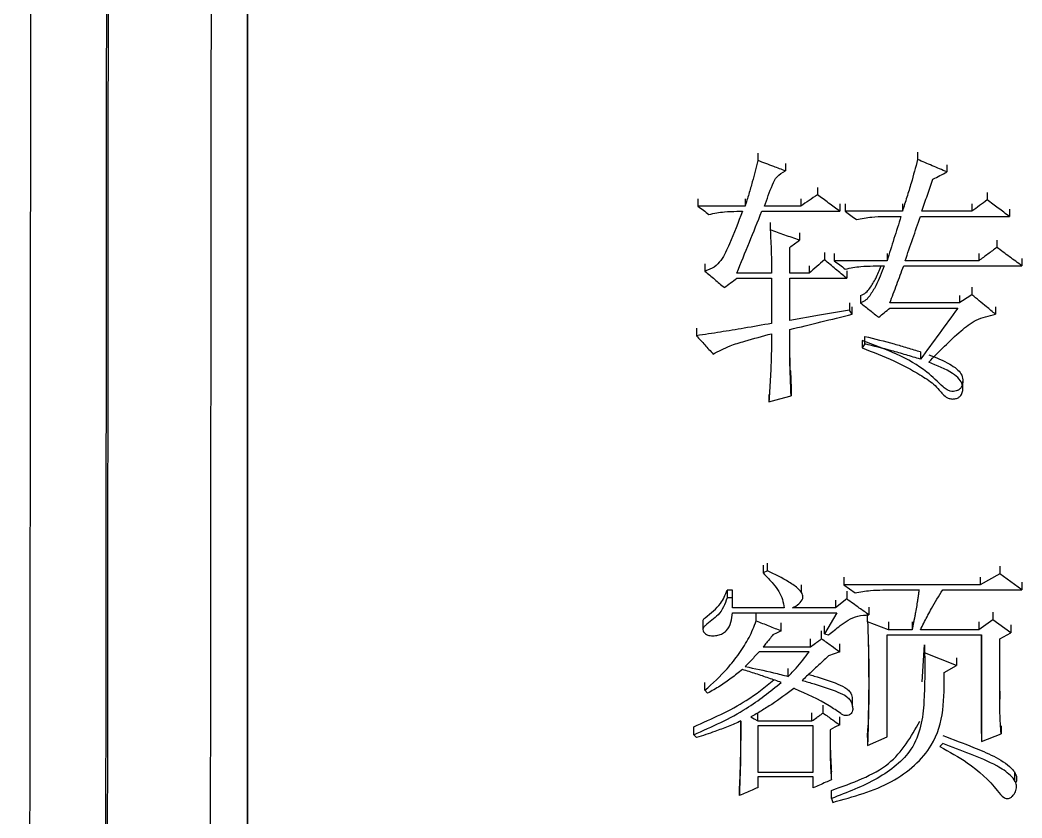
# Model space of a CAD drawing. Header units: millimetres. Extents: x 2126 to 3741, y 477 to 1658.
# Drawn here: x 2347.47 to 2355.26, y 840.93 to 847.13 of the extents above; entities that cross this region are included whole.
import ezdxf

# ---------------------------------------------------------------- set-up
doc = ezdxf.new("R2010")
doc.units = ezdxf.units.MM

msp = doc.modelspace()

# ---------------------------------------------------------------- linework, layer by layer
at = {"color": 7, "linetype": 'Continuous', "lineweight": 25}
for p, q in [((2353.2054, 846.0972), (2353.2054, 846.0407)), ((2354.4494, 846.1053), (2354.4494, 846.0488)), ((2353.4219, 846.0166), (2353.4219, 845.96)), ((2354.6766, 846.0086), (2354.6766, 845.952)), ((2353.6706, 845.8316), (2353.6706, 845.7749)), ((2354.9903, 845.7915), (2354.9903, 845.7346)), ((2353.1081, 845.6864), (2352.7403, 845.6864)), ((2353.5408, 845.6864), (2353.2595, 845.6864)), ((2353.5408, 845.7433), (2353.5408, 845.6864)), ((2353.8436, 845.7031), (2353.8436, 845.6462)), ((2354.8713, 845.7031), (2354.8713, 845.6462)), ((2353.0432, 845.6462), (2353.0864, 845.6462)), ((2353.2379, 845.6462), (2353.8436, 845.6462)), ((2354.3304, 845.6462), (2353.8869, 845.6462)), ((2354.1898, 845.6061), (2354.3196, 845.6061)), ((2354.471, 845.6061), (2355.1634, 845.6061)), ((2354.8713, 845.6462), (2354.4819, 845.6462)), ((2355.1634, 845.663), (2355.1634, 845.6061)), ((2353.3028, 845.5588), (2353.3028, 845.5017)), ((2353.5299, 845.4787), (2353.5299, 845.4215)), ((2353.4542, 845.1655), (2353.4542, 845.3655)), ((2355.066, 845.4227), (2355.066, 845.3655)), ((2353.7247, 845.3268), (2353.7247, 845.2694)), ((2354.2114, 845.3188), (2354.2114, 845.2614)), ((2352.7943, 845.239), (2352.7943, 845.1815)), ((2353.6057, 845.223), (2353.6057, 845.1655)), ((2354.2114, 845.2614), (2353.8004, 845.2614)), ((2354.1033, 845.2214), (2354.1898, 845.2214)), ((2354.3412, 845.2214), (2355.2607, 845.2214)), ((2354.9254, 845.2614), (2354.3521, 845.2614)), ((2355.2607, 845.2789), (2355.2607, 845.2214)), ((2353.3136, 845.1655), (2353.0432, 845.1655)), ((2353.0432, 845.1255), (2353.3136, 845.1255)), ((2353.3136, 845.1255), (2353.3136, 844.7748)), ((2353.6057, 845.1655), (2353.4542, 845.1655)), ((2353.4542, 845.1255), (2353.8977, 845.1255)), ((2353.4542, 844.7986), (2353.4542, 845.1255)), ((2353.8977, 845.1831), (2353.8977, 845.1255)), ((2354.8713, 845.0555), (2354.8713, 844.9978)), ((2354.0058, 844.9922), (2354.0059, 844.9341)), ((2354.7739, 844.9918), (2354.7739, 844.934)), ((2353.9194, 844.9361), (2353.9194, 844.8783)), ((2353.941, 844.8464), (2353.941, 844.9043)), ((2354.7739, 844.934), (2354.2331, 844.934)), ((2354.2331, 844.8942), (2354.7631, 844.8942)), ((2355.0552, 844.9042), (2355.0553, 844.8464)), ((2353.3136, 844.8327), (2353.3136, 844.7748)), ((2353.941, 844.8464), (2353.9194, 844.8783)), ((2352.7295, 844.7374), (2352.7295, 844.6793)), ((2354.0384, 844.6158), (2354.0384, 844.674)), ((2354.0384, 844.6158), (2354.0167, 844.584)), ((2354.4711, 844.5551), (2354.4711, 844.4968)), ((2353.4601, 844.4063), (2353.465, 844.2708)), ((2353.465, 844.2708), (2353.465, 844.2118)), ((2354.8008, 844.2651), (2354.8008, 844.324)), ((2353.292, 844.2231), (2353.292, 844.1643)), ((2353.2487, 842.8958), (2353.2487, 842.8354)), ((2353.2812, 842.8509), (2353.2812, 842.9113)), ((2355.0877, 842.888), (2355.0877, 842.8276)), ((2353.2812, 842.8509), (2353.2487, 842.8354)), ((2353.8761, 842.8027), (2353.8761, 842.7421)), ((2355.0877, 842.8276), (2354.9362, 842.7421)), ((2354.9362, 842.8027), (2354.9362, 842.7421)), ((2355.2607, 842.7033), (2355.0877, 842.8276)), ((2353.5471, 842.6823), (2353.5471, 842.7433)), ((2353.8761, 842.7421), (2353.9627, 842.6801)), ((2354.9362, 842.7421), (2353.8761, 842.7421)), ((2355.2607, 842.7639), (2355.2607, 842.7033)), ((2352.9675, 842.7023), (2352.9675, 842.6413)), ((2353.0107, 842.7023), (2352.9675, 842.7023)), ((2353.0107, 842.6413), (2352.9675, 842.6413)), ((2353.0107, 842.6413), (2353.0107, 842.702)), ((2353.0107, 842.5638), (2353.0107, 842.6413)), ((2353.8978, 842.6335), (2353.8112, 842.5638)), ((2353.8978, 842.6942), (2353.8978, 842.6335)), ((2354.179, 842.7033), (2354.4603, 842.7033)), ((2354.6441, 842.7033), (2355.2607, 842.7033)), ((2353.411, 842.5638), (2353.0107, 842.5638)), ((2353.8112, 842.5638), (2353.4759, 842.5638)), ((2353.8112, 842.6246), (2353.8112, 842.5638)), ((2354.0708, 842.5704), (2354.0708, 842.5096)), ((2353.822, 842.5251), (2353.7247, 842.3626)), ((2354.06, 842.4554), (2354.06, 842.5163)), ((2355.0336, 842.5318), (2355.0336, 842.4709)), ((2352.7797, 842.4567), (2352.7797, 842.3953)), ((2353.3893, 842.3858), (2353.3893, 842.4468)), ((2353.7247, 842.3626), (2353.7247, 842.4237)), ((2354.2223, 842.3935), (2354.06, 842.4554)), ((2354.2223, 842.4546), (2354.2223, 842.3935)), ((2354.4062, 842.4546), (2354.4062, 842.3935)), ((2355.0336, 842.4709), (2354.9254, 842.3935)), ((2354.9254, 842.4546), (2354.9254, 842.3935)), ((2355.1742, 842.3704), (2355.0336, 842.4709)), ((2355.1742, 842.4314), (2355.1742, 842.3704)), ((2353.6165, 842.2623), (2353.6165, 842.3235)), ((2353.703, 842.324), (2353.703, 842.3851)), ((2353.7247, 842.3626), (2353.7571, 842.3549)), ((2354.2115, 842.3549), (2354.947, 842.3549)), ((2354.2115, 841.5633), (2354.2115, 842.3549)), ((2354.4062, 842.3935), (2354.2223, 842.3935)), ((2354.9254, 842.3935), (2354.4711, 842.3935)), ((2354.947, 842.3549), (2354.947, 841.5251)), ((2354.947, 841.5876), (2354.947, 842.3549)), ((2355.0877, 842.324), (2355.1742, 842.3704)), ((2355.0877, 841.8544), (2355.0877, 842.324)), ((2353.2487, 842.2623), (2353.6165, 842.2623)), ((2353.8437, 842.2237), (2353.8437, 842.2849)), ((2354.4855, 841.9883), (2354.5035, 842.2776)), ((2354.5035, 842.2772), (2354.5035, 842.216)), ((2353.6057, 842.2237), (2353.2163, 842.2237)), ((2354.7523, 842.1158), (2354.5035, 842.216)), ((2354.7523, 842.1772), (2354.7523, 842.1158)), ((2353.4434, 842.0311), (2353.4434, 842.0926)), ((2354.655, 842.0619), (2354.7523, 842.1158)), ((2352.7944, 841.9235), (2352.816, 841.9004)), ((2353.9419, 841.7979), (2353.9419, 841.8601)), ((2355.0877, 841.9161), (2355.0877, 841.8544)), ((2353.7139, 841.747), (2353.7139, 841.8089)), ((2353.2055, 841.6857), (2353.2055, 841.7477)), ((2353.6273, 841.6857), (2353.6273, 841.7477)), ((2353.8437, 841.6551), (2353.8437, 841.7171)), ((2352.7078, 841.5786), (2352.7078, 841.641)), ((2353.2055, 841.6857), (2353.6273, 841.6857)), ((2353.2055, 841.6474), (2353.2055, 841.2885)), ((2353.6381, 841.6474), (2353.2055, 841.6474)), ((2353.6381, 841.2885), (2353.6381, 841.6474)), ((2353.6381, 841.3513), (2353.6381, 841.6474)), ((2354.06, 841.557), (2354.0624, 841.6259)), ((2355.0985, 841.6483), (2355.0985, 841.5862)), ((2352.7078, 841.5786), (2352.7295, 841.5556)), ((2354.06, 841.4945), (2354.2115, 841.5633)), ((2354.06, 841.5567), (2354.06, 841.4945)), ((2354.947, 841.5873), (2354.947, 841.5251)), ((2354.947, 841.5251), (2355.0985, 841.5862)), ((2353.6381, 841.2885), (2353.6381, 841.3511)), ((2353.2055, 841.2885), (2353.6381, 841.2885)), ((2353.6381, 841.2504), (2353.2055, 841.2504)), ((2353.2055, 841.2504), (2353.2055, 841.1667)), ((2353.6381, 841.1667), (2353.6381, 841.2504)), ((2353.6381, 841.1667), (2353.6381, 841.2294)), ((2353.7788, 841.2276), (2353.7788, 841.2902)), ((2355.2041, 841.2217), (2355.204, 841.2848)), ((2353.0648, 841.1059), (2353.0648, 841.1687))]:
    msp.add_line(p, q, dxfattribs=at)
at = {"color": 7, "linetype": 'Continuous', "lineweight": 25, "flags": 128}
for points in [[(2352.7403, 845.7433), (2352.7403, 845.7291), (2352.7403, 845.7147), (2352.7403, 845.6864)], [(2353.1081, 845.7433), (2353.1081, 845.7288), (2353.1081, 845.7142), (2353.1081, 845.6864)], [(2353.8869, 845.7031), (2353.8869, 845.689), (2353.8869, 845.6745), (2353.8869, 845.6462)], [(2354.3304, 845.7031), (2354.3304, 845.6871), (2354.3304, 845.6708), (2354.3304, 845.6462)], [(2353.8004, 845.3188), (2353.8004, 845.3045), (2353.8004, 845.29), (2353.8004, 845.2614)], [(2354.9254, 845.3188), (2354.9254, 845.2902), (2354.9254, 845.2614)], [(2353.9194, 844.8783), (2353.6868, 844.8384), (2353.4542, 844.7986)], [(2354.0167, 844.6422), (2354.0167, 844.6279), (2354.0167, 844.6133), (2354.0167, 844.5987), (2354.0167, 844.584)], [(2353.292, 844.1643), (2353.3785, 844.188), (2353.465, 844.2118)], [(2353.0107, 842.5251), (2353.4164, 842.5251), (2353.822, 842.5251)], [(2353.1946, 842.4631), (2353.1946, 842.4786), (2353.1946, 842.4941), (2353.1946, 842.5241)], [(2353.3893, 842.3858), (2353.3569, 842.3704), (2353.3244, 842.3549)], [(2353.8437, 842.2237), (2353.8004, 842.2083), (2353.7571, 842.1928)], [(2352.7944, 841.9235), (2352.7944, 841.9461), (2352.7944, 841.9658), (2352.7944, 841.9852)], [(2353.1514, 841.7163), (2353.1784, 841.701), (2353.2055, 841.6857)], [(2353.8437, 841.6551), (2353.8058, 841.6359), (2353.768, 841.6168)], [(2354.6441, 841.5097), (2354.6333, 841.4983), (2354.6225, 841.4868)], [(2353.7788, 841.0831), (2353.7788, 841.1088), (2353.7788, 841.1275), (2353.7788, 841.1459)]]:
    msp.add_lwpolyline(points, dxfattribs=at)
at = {"color": 7, "linetype": 'Continuous', "lineweight": 25}
for points, knots in [([(2347.566, 903.2699), (2347.5668, 900.2452), (2347.5685, 894.2087), (2347.5688, 885.0556), (2347.5675, 876.0137), (2347.5645, 867.1863), (2347.5599, 858.6941), (2347.5547, 851.8497), (2347.5496, 846.3926), (2347.5449, 842.0398), (2347.5394, 837.5819), (2347.5328, 833.1033), (2347.5256, 828.9695), (2347.5179, 825.229), (2347.5097, 821.9108), (2347.5007, 818.8755), (2347.4908, 816.2233), (2347.4801, 813.9884), (2347.4725, 813.0105), (2347.4687, 812.5113)], [0, 0, 0, 0, 0.074691, 0.149062, 0.223115, 0.296848, 0.370262, 0.443356, 0.483243, 0.526636, 0.573536, 0.623941, 0.677851, 0.725458, 0.775499, 0.827974, 0.882883, 0.940225, 1, 1, 1, 1]), ([(2348.0737, 813.2543), (2348.0782, 813.9792), (2348.0874, 815.4289), (2348.1003, 819.2192), (2348.1123, 824.1173), (2348.1233, 830.158), (2348.133, 837.2059), (2348.1413, 845.1488), (2348.148, 853.8486), (2348.1531, 863.1554), (2348.1559, 871.5973), (2348.1572, 878.8774), (2348.1574, 882.881), (2348.1575, 884.8828)], [0, 0, 0, 0, 0.0981345, 0.196269, 0.2944034, 0.3925379, 0.4906723, 0.5888066, 0.686941, 0.7850753, 0.8832097, 0.9416048, 1, 1, 1, 1]), ([(2348.0876, 813.7911), (2348.0909, 814.2908), (2348.0974, 815.2767), (2348.1067, 817.5572), (2348.1154, 820.318), (2348.1234, 823.5464), (2348.1307, 827.157), (2348.1384, 831.703), (2348.1461, 837.3062), (2348.1533, 844.0249), (2348.1591, 850.9275), (2348.1636, 857.857), (2348.1668, 864.681), (2348.1691, 871.2911), (2348.1704, 877.6009), (2348.1708, 882.1053), (2348.1709, 884.488), (2348.1709, 884.8828)], [0, 0, 0, 0, 0.07139, 0.140843, 0.208359, 0.273937, 0.337578, 0.399281, 0.488173, 0.572709, 0.652888, 0.72871, 0.800173, 0.867277, 0.930021, 0.988406, 1, 1, 1, 1]), ([(2348.969, 884.8828), (2348.9689, 883.6105), (2348.9688, 881.2841), (2348.9684, 877.9206), (2348.9679, 874.7875), (2348.9672, 871.6713), (2348.9662, 868.5776), (2348.9651, 865.5121), (2348.9638, 862.4806), (2348.9617, 858.2266), (2348.9584, 852.6862), (2348.9532, 845.9423), (2348.9465, 839.2147), (2348.9391, 833.4937), (2348.9315, 828.7732), (2348.9241, 824.9705), (2348.9159, 821.5364), (2348.9068, 818.578), (2348.8971, 816.1245), (2348.8903, 815.079), (2348.8868, 814.5471)], [0, 0, 0, 0, 0.037781, 0.069081, 0.100468, 0.131943, 0.163506, 0.195157, 0.226895, 0.258722, 0.330934, 0.408983, 0.49287, 0.582593, 0.645672, 0.711347, 0.779618, 0.850484, 0.923944, 1, 1, 1, 1]), ([(2349.2374, 836.694), (2349.2374, 837.4312), (2349.2374, 839.0852), (2349.2373, 842.9349), (2349.2373, 847.1746), (2349.2373, 852.7753), (2349.2372, 858.6271), (2349.2371, 864.7585), (2349.2371, 871.1539), (2349.237, 875.1477), (2349.237, 877.852)], [0, 0, 0, 0, 0.0675233, 0.1515081, 0.3196482, 0.4036328, 0.5717715, 0.7399066, 0.8238912, 1, 1, 1, 1]), ([(2349.237, 877.7438), (2349.237, 877.0974), (2349.2371, 873.8621), (2349.2371, 868.1101), (2349.2372, 861.9106), (2349.2372, 855.9011), (2349.2373, 851.2617), (2349.2373, 845.7245), (2349.2373, 841.5161), (2349.2374, 836.5816), (2349.2374, 831.9839), (2349.2375, 827.8888), (2349.2375, 824.2072), (2349.2376, 821.5987), (2349.2376, 818.7886), (2349.2377, 816.9183), (2349.2378, 814.8901), (2349.2379, 814.1338), (2349.2379, 813.6051)], [0, 0, 0, 0, 0.020124, 0.100733, 0.181328, 0.221587, 0.302184, 0.342442, 0.423039, 0.463298, 0.543894, 0.624491, 0.664749, 0.745346, 0.785604, 0.8662, 0.906458, 1, 1, 1, 1]), ([(2353.2054, 846.0407), (2353.192, 845.9854), (2353.1708, 845.8983), (2353.1366, 845.7805), (2353.1176, 845.7178), (2353.1081, 845.6864)], [0, 0, 0, 0, 0.465077, 0.732516, 1, 1, 1, 1]), ([(2353.4218, 845.9601), (2353.3911, 845.9715), (2353.3397, 845.9907), (2353.2676, 846.0176), (2353.2261, 846.033), (2353.2054, 846.0407)], [0, 0, 0, 0, 0.425233, 0.712616, 1, 1, 1, 1]), ([(2354.4494, 846.0488), (2354.4331, 845.9877), (2354.4069, 845.8896), (2354.3655, 845.7558), (2354.3421, 845.6828), (2354.3304, 845.6462)], [0, 0, 0, 0, 0.452168, 0.726066, 1, 1, 1, 1]), ([(2354.6766, 845.952), (2354.6387, 845.9682), (2354.563, 846.0004), (2354.4873, 846.0327), (2354.4494, 846.0488)], [0, 0, 0, 0, 0.499999, 1, 1, 1, 1]), ([(2353.2595, 845.6864), (2353.2783, 845.7415), (2353.3044, 845.8185), (2353.3494, 845.9199), (2353.3975, 845.9465), (2353.4218, 845.96)], [0, 0, 0, 0, 0.554938, 0.7747379, 1, 1, 1, 1]), ([(2354.5684, 845.8956), (2354.5864, 845.905), (2354.6225, 845.9238), (2354.6585, 845.9426), (2354.6766, 845.952)], [0, 0, 0, 0, 0.499998, 1, 1, 1, 1]), ([(2354.4819, 845.6462), (2354.4963, 845.6878), (2354.5251, 845.7708), (2354.554, 845.854), (2354.5684, 845.8956)], [0, 0, 0, 0, 0.4999992, 1, 1, 1, 1]), ([(2353.6706, 845.7749), (2353.6489, 845.7601), (2353.6057, 845.7306), (2353.5624, 845.7011), (2353.5408, 845.6864)], [0, 0, 0, 0, 0.499998, 1, 1, 1, 1]), ([(2353.8436, 845.6462), (2353.8148, 845.6677), (2353.7571, 845.7105), (2353.6994, 845.7534), (2353.6706, 845.7749)], [0, 0, 0, 0, 0.5, 1, 1, 1, 1]), ([(2352.7403, 845.6864), (2352.7547, 845.6757), (2352.7835, 845.6543), (2352.8124, 845.6328), (2352.8268, 845.6221)], [0, 0, 0, 0, 0.5, 1, 1, 1, 1]), ([(2354.9903, 845.7346), (2354.9704, 845.7199), (2354.9308, 845.6904), (2354.8911, 845.661), (2354.8713, 845.6462)], [0, 0, 0, 0, 0.499999, 1, 1, 1, 1]), ([(2355.1634, 845.6061), (2355.1345, 845.6275), (2355.0768, 845.6703), (2355.0191, 845.7132), (2354.9903, 845.7346)], [0, 0, 0, 0, 0.5, 1, 1, 1, 1]), ([(2353.0864, 845.6462), (2353.0545, 845.5611), (2353.0058, 845.4313), (2352.9377, 845.2848), (2352.8719, 845.2077), (2352.8204, 845.1903), (2352.7944, 845.1815)], [0, 0, 0, 0, 0.4936188, 0.7520723, 0.8741797, 1, 1, 1, 1]), ([(2352.8268, 845.6221), (2352.8666, 845.6301), (2352.9377, 845.6444), (2353.0109, 845.6457), (2353.0432, 845.6462)], [0, 0, 0, 0, 0.5588349, 1, 1, 1, 1]), ([(2353.0432, 845.1655), (2353.0756, 845.2454), (2353.1405, 845.4054), (2353.2054, 845.5659), (2353.2379, 845.6462)], [0, 0, 0, 0, 0.5, 1, 1, 1, 1]), ([(2353.8869, 845.6462), (2353.9013, 845.6355), (2353.9302, 845.6141), (2353.959, 845.5927), (2353.9735, 845.582)], [0, 0, 0, 0, 0.5, 1, 1, 1, 1]), ([(2353.9735, 845.582), (2354.0132, 845.59), (2354.0844, 845.6042), (2354.1575, 845.6055), (2354.1898, 845.6061)], [0, 0, 0, 0, 0.558835, 1, 1, 1, 1]), ([(2354.3196, 845.6061), (2354.3016, 845.5485), (2354.2655, 845.4335), (2354.2295, 845.3188), (2354.2114, 845.2614)], [0, 0, 0, 0, 0.5, 1, 1, 1, 1]), ([(2354.3521, 845.2614), (2354.3719, 845.3188), (2354.4116, 845.4335), (2354.4512, 845.5485), (2354.471, 845.6061)], [0, 0, 0, 0, 0.5000002, 1, 1, 1, 1]), ([(2353.3028, 845.5017), (2353.3044, 845.4731), (2353.3075, 845.416), (2353.312, 845.3038), (2353.3129, 845.2204), (2353.3136, 845.1655)], [0, 0, 0, 0, 0.2547769, 0.5095601, 1, 1, 1, 1]), ([(2353.5299, 845.4215), (2353.4921, 845.4349), (2353.4164, 845.4616), (2353.3406, 845.4884), (2353.3028, 845.5017)], [0, 0, 0, 0, 0.499999, 1, 1, 1, 1]), ([(2353.4542, 845.3655), (2353.4668, 845.3748), (2353.4921, 845.3935), (2353.5173, 845.4122), (2353.5299, 845.4215)], [0, 0, 0, 0, 0.500001, 1, 1, 1, 1]), ([(2355.066, 845.3655), (2355.0426, 845.3481), (2354.9957, 845.3134), (2354.9488, 845.2788), (2354.9254, 845.2614)], [0, 0, 0, 0, 0.499999, 1, 1, 1, 1]), ([(2355.2607, 845.2214), (2355.2283, 845.2454), (2355.1634, 845.2934), (2355.0985, 845.3415), (2355.066, 845.3655)], [0, 0, 0, 0, 0.5, 1, 1, 1, 1]), ([(2353.7247, 845.2694), (2353.7048, 845.2521), (2353.6652, 845.2174), (2353.6255, 845.1828), (2353.6057, 845.1655)], [0, 0, 0, 0, 0.499998, 1, 1, 1, 1]), ([(2353.8977, 845.1255), (2353.8689, 845.1495), (2353.8112, 845.1974), (2353.7535, 845.2454), (2353.7247, 845.2694)], [0, 0, 0, 0, 0.5, 1, 1, 1, 1]), ([(2353.8004, 845.2614), (2353.8148, 845.2507), (2353.8436, 845.2294), (2353.8725, 845.2081), (2353.8869, 845.1974)], [0, 0, 0, 0, 0.5, 1, 1, 1, 1]), ([(2353.8869, 845.1974), (2353.9267, 845.2054), (2353.9978, 845.2196), (2354.071, 845.2209), (2354.1033, 845.2214)], [0, 0, 0, 0, 0.558835, 1, 1, 1, 1]), ([(2354.1898, 845.2214), (2354.1696, 845.1692), (2354.1388, 845.0894), (2354.0869, 845.0031), (2354.0502, 844.9545), (2354.0208, 844.9409), (2354.0059, 844.9341)], [0, 0, 0, 0, 0.494008, 0.754052, 0.875824, 1, 1, 1, 1]), ([(2354.0059, 844.9922), (2354.0208, 844.999), (2354.0502, 845.0126), (2354.0868, 845.0611), (2354.1285, 845.1289), (2354.1521, 845.1888), (2354.1649, 845.2214)], [0, 0, 0, 0, 0.152424, 0.301831, 0.620832, 1, 1, 1, 1]), ([(2354.2331, 844.934), (2354.2511, 844.9819), (2354.2872, 845.0776), (2354.3232, 845.1735), (2354.3412, 845.2214)], [0, 0, 0, 0, 0.5, 1, 1, 1, 1]), ([(2352.7943, 845.1815), (2352.8196, 845.1602), (2352.8701, 845.1175), (2352.9206, 845.0749), (2352.9458, 845.0537)], [0, 0, 0, 0, 0.5, 1, 1, 1, 1]), ([(2352.9458, 845.0537), (2352.962, 845.0656), (2352.9945, 845.0896), (2353.0269, 845.1135), (2353.0432, 845.1255)], [0, 0, 0, 0, 0.500002, 1, 1, 1, 1]), ([(2354.8713, 844.9978), (2354.8551, 844.9872), (2354.8226, 844.9659), (2354.7902, 844.9447), (2354.7739, 844.934)], [0, 0, 0, 0, 0.499999, 1, 1, 1, 1]), ([(2355.0552, 844.8464), (2355.0315, 844.8659), (2354.9891, 844.9008), (2354.9278, 844.9513), (2354.8901, 844.9823), (2354.8713, 844.9978)], [0, 0, 0, 0, 0.386049, 0.693024, 1, 1, 1, 1]), ([(2354.0059, 844.9341), (2354.0179, 844.9245), (2354.042, 844.9054), (2354.0889, 844.8682), (2354.1238, 844.8406), (2354.1465, 844.8225)], [0, 0, 0, 0, 0.257094, 0.514188, 1, 1, 1, 1]), ([(2354.1465, 844.8225), (2354.161, 844.8345), (2354.1898, 844.8583), (2354.2186, 844.8822), (2354.2331, 844.8942)], [0, 0, 0, 0, 0.500001, 1, 1, 1, 1]), ([(2354.7631, 844.8942), (2354.7144, 844.8278), (2354.6171, 844.6951), (2354.5197, 844.5629), (2354.4711, 844.4968)], [0, 0, 0, 0, 0.5, 1, 1, 1, 1]), ([(2353.4542, 844.727), (2353.5354, 844.7469), (2353.6976, 844.7867), (2353.8599, 844.8265), (2353.941, 844.8464)], [0, 0, 0, 0, 0.5, 1, 1, 1, 1]), ([(2354.536, 844.473), (2354.616, 844.5561), (2354.728, 844.6723), (2354.9003, 844.8095), (2355.0032, 844.834), (2355.0552, 844.8463)], [0, 0, 0, 0, 0.553442, 0.773992, 1, 1, 1, 1]), ([(2353.3136, 844.7748), (2353.2425, 844.7621), (2353.11, 844.7385), (2352.9151, 844.7072), (2352.7913, 844.6886), (2352.7295, 844.6793)], [0, 0, 0, 0, 0.366425, 0.683185, 1, 1, 1, 1]), ([(2352.7295, 844.6793), (2352.7511, 844.6555), (2352.7943, 844.6079), (2352.8375, 844.5604), (2352.8591, 844.5366)], [0, 0, 0, 0, 0.5, 1, 1, 1, 1]), ([(2352.8591, 844.5366), (2352.9019, 844.5595), (2352.979, 844.6008), (2353.1356, 844.6463), (2353.244, 844.6761), (2353.3136, 844.6952)], [0, 0, 0, 0, 0.308167, 0.555958, 1, 1, 1, 1]), ([(2353.3136, 844.6952), (2353.3131, 844.6354), (2353.3122, 844.5167), (2353.3038, 844.3397), (2353.2959, 844.2228), (2353.292, 844.1643)], [0, 0, 0, 0, 0.337206, 0.668546, 1, 1, 1, 1]), ([(2353.465, 844.2118), (2353.4611, 844.3054), (2353.457, 844.4014), (2353.4555, 844.5002), (2353.4554, 844.5075), (2353.4553, 844.5148), (2353.4552, 844.5221), (2353.4551, 844.5294), (2353.455, 844.5367), (2353.4549, 844.5441), (2353.4549, 844.5514), (2353.4548, 844.5611), (2353.4547, 844.5709), (2353.4546, 844.5806), (2353.4546, 844.5879), (2353.4546, 844.5953), (2353.4545, 844.6026), (2353.4545, 844.6099), (2353.4545, 844.6172), (2353.4544, 844.6245), (2353.4544, 844.6343), (2353.4544, 844.644), (2353.4543, 844.6538), (2353.4543, 844.6611), (2353.4543, 844.6684), (2353.4543, 844.6758), (2353.4543, 844.6831), (2353.4543, 844.6904), (2353.4543, 844.6977), (2353.4542, 844.7051), (2353.4542, 844.7148), (2353.4542, 844.7222), (2353.4542, 844.727)], [0, 0, 0, 0, 0.54643, 0.560604, 0.574777, 0.588951, 0.603124, 0.617298, 0.631471, 0.645645, 0.659818, 0.673992, 0.702338, 0.716512, 0.730685, 0.744859, 0.759032, 0.773206, 0.787379, 0.801553, 0.815726, 0.844073, 0.858247, 0.87242, 0.886594, 0.900767, 0.914941, 0.929114, 0.943288, 0.957461, 0.971635, 1, 1, 1, 1]), ([(2353.4595, 844.406), (2353.4594, 844.4074), (2353.4592, 844.413), (2353.4575, 844.4676), (2353.4556, 844.5545), (2353.4547, 844.6462), (2353.4545, 844.6994), (2353.4544, 844.7217), (2353.4544, 844.7271)], [0, 0, 0, 0, 0.035118, 0.139502, 0.536343, 0.82284, 0.957086, 1, 1, 1, 1]), ([(2354.0384, 844.6743), (2354.1145, 844.6556), (2354.2254, 844.6282), (2354.3688, 844.5864), (2354.437, 844.5657), (2354.4711, 844.5554)], [0, 0, 0, 0, 0.5221196, 0.7610345, 1, 1, 1, 1]), ([(2354.536, 844.5317), (2354.5919, 844.5093), (2354.669, 844.4784), (2354.7519, 844.4254), (2354.7901, 844.3842), (2354.8033, 844.3388), (2354.7994, 844.301), (2354.787, 844.2749), (2354.7712, 844.2591), (2354.7507, 844.2496), (2354.727, 844.2456), (2354.7016, 844.2476), (2354.6728, 844.2588), (2354.6147, 844.3114), (2354.4428, 844.4849), (2354.2, 844.5748), (2354.0167, 844.6426)], [0, 0, 0, 0, 0.133499, 0.184051, 0.225722, 0.267722, 0.304937, 0.324851, 0.341374, 0.357927, 0.374455, 0.392764, 0.411749, 0.441496, 0.578283, 1, 1, 1, 1]), ([(2354.0167, 844.584), (2354.1008, 844.5527), (2354.2588, 844.4939), (2354.4402, 844.393), (2354.5608, 844.3179), (2354.6139, 844.2622), (2354.6446, 844.224), (2354.6739, 844.1984), (2354.7063, 844.1876), (2354.7331, 844.1868), (2354.7585, 844.193), (2354.7783, 844.2057), (2354.7934, 844.2262), (2354.8026, 844.2582), (2354.8003, 844.3007), (2354.7736, 844.3482), (2354.6878, 844.4129), (2354.6007, 844.4474), (2354.536, 844.473)], [0, 0, 0, 0, 0.197624, 0.371591, 0.471167, 0.521337, 0.556787, 0.592598, 0.61138, 0.630161, 0.649113, 0.666951, 0.682877, 0.711545, 0.752921, 0.793459, 0.846543, 1, 1, 1, 1]), ([(2354.4711, 844.4968), (2354.4338, 844.508), (2354.3593, 844.5306), (2354.2159, 844.5722), (2354.1081, 844.5987), (2354.0384, 844.6158)], [0, 0, 0, 0, 0.260983, 0.521979, 1, 1, 1, 1]), ([(2353.2487, 842.8354), (2353.2752, 842.8072), (2353.3187, 842.761), (2353.3733, 842.6935), (2353.4001, 842.6295), (2353.4074, 842.5856), (2353.411, 842.5638)], [0, 0, 0, 0, 0.34464, 0.565757, 0.783533, 1, 1, 1, 1]), ([(2353.4759, 842.5638), (2353.4932, 842.5735), (2353.5272, 842.5927), (2353.5618, 842.6333), (2353.5547, 842.678), (2353.5142, 842.7215), (2353.4254, 842.7832), (2353.3385, 842.824), (2353.2812, 842.8509)], [0, 0, 0, 0, 0.121652, 0.238643, 0.329835, 0.425879, 0.621221, 1, 1, 1, 1]), ([(2352.9675, 842.6413), (2352.9497, 842.5942), (2352.9176, 842.5091), (2352.8211, 842.4511), (2352.7796, 842.408), (2352.7789, 842.3875), (2352.7872, 842.3719), (2352.7997, 842.3604), (2352.823, 842.3501), (2352.8566, 842.3456), (2352.8967, 842.3501), (2352.9325, 842.3637), (2352.9757, 842.3941), (2353.001, 842.4525), (2353.0075, 842.5009), (2353.0107, 842.5251)], [0, 0, 0, 0, 0.230957, 0.41792, 0.453924, 0.487897, 0.511171, 0.535166, 0.56028, 0.61217, 0.662892, 0.713404, 0.762519, 0.88154, 1, 1, 1, 1]), ([(2352.7816, 842.4576), (2352.7814, 842.4612), (2352.7809, 842.4723), (2352.833, 842.5201), (2352.9207, 842.5819), (2352.9533, 842.6659), (2352.9675, 842.7023)], [0, 0, 0, 0, 0.036121, 0.112712, 0.61418, 1, 1, 1, 1]), ([(2354.0708, 842.5096), (2354.0459, 842.5274), (2354.0045, 842.557), (2353.9469, 842.5983), (2353.9141, 842.6218), (2353.8978, 842.6335)], [0, 0, 0, 0, 0.432628, 0.7163138, 1, 1, 1, 1]), ([(2353.9627, 842.6801), (2354.0024, 842.6878), (2354.0736, 842.7016), (2354.1467, 842.7028), (2354.179, 842.7033)], [0, 0, 0, 0, 0.558835, 1, 1, 1, 1]), ([(2354.4603, 842.7033), (2354.4599, 842.7011), (2354.4593, 842.6965), (2354.4584, 842.6908), (2354.4576, 842.6851), (2354.457, 842.6806), (2354.4563, 842.676), (2354.4556, 842.6714), (2354.455, 842.6669), (2354.4542, 842.6612), (2354.4535, 842.6566), (2354.4526, 842.651), (2354.4518, 842.6453), (2354.4508, 842.6384), (2354.4497, 842.6316), (2354.4487, 842.6248), (2354.4477, 842.618), (2354.4455, 842.6043), (2354.4408, 842.5748), (2354.4356, 842.5453), (2354.4314, 842.5227), (2354.4298, 842.5136), (2354.4281, 842.5046), (2354.4259, 842.4933), (2354.4242, 842.4842), (2354.4224, 842.4752), (2354.4211, 842.4684), (2354.42, 842.4628), (2354.4189, 842.4571), (2354.418, 842.4526), (2354.4171, 842.4481), (2354.4162, 842.4436), (2354.4153, 842.4391), (2354.4142, 842.4334), (2354.4133, 842.4289), (2354.4121, 842.4233), (2354.4112, 842.4187), (2354.4103, 842.4142), (2354.4094, 842.4097), (2354.4085, 842.4052), (2354.4074, 842.3994), (2354.4066, 842.3959), (2354.4062, 842.3935)], [0, 0, 0, 0, 0.0219516, 0.0439031, 0.0548788, 0.0768302, 0.0878059, 0.0987817, 0.1207331, 0.1317088, 0.1536602, 0.164636, 0.1865874, 0.2085388, 0.2304903, 0.2524417, 0.2743931, 0.2963446, 0.3841508, 0.5597666, 0.581718, 0.6036694, 0.6475723, 0.6695238, 0.7134267, 0.7353781, 0.7573295, 0.779281, 0.7902567, 0.8122081, 0.8231838, 0.8341595, 0.856111, 0.8670867, 0.8890381, 0.9000138, 0.9219653, 0.932941, 0.9439167, 0.9658681, 0.9768438, 1, 1, 1, 1]), ([(2354.4711, 842.3935), (2354.4883, 842.4276), (2354.5077, 842.4659), (2354.5364, 842.521), (2354.5735, 842.5914), (2354.614, 842.6556), (2354.6441, 842.7033)], [0, 0, 0, 0, 0.3251759, 0.3658227, 0.5284141, 1, 1, 1, 1]), ([(2353.7571, 842.3549), (2353.787, 842.3788), (2353.8364, 842.4183), (2353.9084, 842.4713), (2353.9841, 842.5053), (2354.0417, 842.5081), (2354.0708, 842.5096)], [0, 0, 0, 0, 0.334385, 0.552202, 0.773272, 1, 1, 1, 1]), ([(2352.7944, 841.9235), (2352.8549, 841.978), (2352.9542, 842.0675), (2353.0621, 842.2088), (2353.1425, 842.3318), (2353.1773, 842.4195), (2353.1946, 842.4631)], [0, 0, 0, 0, 0.34436, 0.564684, 0.783385, 1, 1, 1, 1]), ([(2353.1946, 842.4631), (2353.2271, 842.4503), (2353.292, 842.4245), (2353.3569, 842.3987), (2353.3893, 842.3858)], [0, 0, 0, 0, 0.5, 1, 1, 1, 1]), ([(2354.06, 842.4554), (2354.0626, 842.3831), (2354.0678, 842.2384), (2354.0706, 842.0761), (2354.0705, 841.9838), (2354.0704, 841.9614), (2354.0703, 841.9546), (2354.0703, 841.9479), (2354.0703, 841.9411), (2354.0702, 841.9344), (2354.0701, 841.9254), (2354.0701, 841.9164), (2354.07, 841.9074), (2354.0699, 841.9007), (2354.0698, 841.8939), (2354.0697, 841.8872), (2354.0696, 841.8804), (2354.0696, 841.8737), (2354.0694, 841.8647), (2354.0693, 841.8557), (2354.0692, 841.8467), (2354.069, 841.84), (2354.0689, 841.8333), (2354.0688, 841.8265), (2354.0687, 841.8198), (2354.0686, 841.8131), (2354.0684, 841.8063), (2354.0683, 841.7996), (2354.0681, 841.7906), (2354.0679, 841.7816), (2354.0678, 841.7727), (2354.0676, 841.7659), (2354.0675, 841.7592), (2354.0673, 841.7525), (2354.0671, 841.7458), (2354.067, 841.739), (2354.0668, 841.7301), (2354.0666, 841.7211), (2354.0663, 841.7121), (2354.0662, 841.7054), (2354.066, 841.6987), (2354.0658, 841.692), (2354.0656, 841.6852), (2354.0655, 841.6785), (2354.0653, 841.6718), (2354.0651, 841.6651), (2354.0648, 841.6561), (2354.0646, 841.6472), (2354.0643, 841.6382), (2354.0641, 841.6315), (2354.064, 841.6248), (2354.0638, 841.6181), (2354.0636, 841.6113), (2354.0634, 841.6046), (2354.0631, 841.5957), (2354.0628, 841.5867), (2354.0626, 841.5778), (2354.0624, 841.5711), (2354.0622, 841.5644), (2354.062, 841.5576), (2354.0618, 841.5509), (2354.0616, 841.5442), (2354.0613, 841.5375), (2354.0611, 841.5286), (2354.0608, 841.5196), (2354.0605, 841.5107), (2354.0603, 841.5031), (2354.0601, 841.4977), (2354.06, 841.4945)], [0, 0, 0, 0, 0.2246902, 0.4493888, 0.5055613, 0.5125828, 0.5196044, 0.5266259, 0.5336475, 0.540669, 0.5476905, 0.5617336, 0.5687552, 0.5757767, 0.5827982, 0.5898198, 0.5968413, 0.6038628, 0.6108844, 0.6249275, 0.631949, 0.6389705, 0.6459921, 0.6530136, 0.6600352, 0.6670567, 0.6740782, 0.6810998, 0.6881213, 0.7021644, 0.7091859, 0.7162075, 0.723229, 0.7302506, 0.7372721, 0.7442936, 0.7513152, 0.7653583, 0.7723798, 0.7794013, 0.7864229, 0.7934444, 0.800466, 0.8074875, 0.814509, 0.8215306, 0.8285521, 0.8425952, 0.8496167, 0.8566383, 0.8636598, 0.8706814, 0.8777029, 0.8847244, 0.891746, 0.9057891, 0.9128106, 0.9198321, 0.9268537, 0.9338752, 0.9408967, 0.9479183, 0.9549398, 0.9619614, 0.9760044, 0.983026, 0.9900475, 1, 1, 1, 1]), ([(2353.3244, 842.3549), (2353.3153, 842.3437), (2353.2981, 842.3227), (2353.2729, 842.2918), (2353.2568, 842.2721), (2353.2487, 842.2623)], [0, 0, 0, 0, 0.361282, 0.680641, 1, 1, 1, 1]), ([(2353.6165, 842.2623), (2353.629, 842.2712), (2353.6496, 842.2859), (2353.6785, 842.3065), (2353.6949, 842.3182), (2353.703, 842.324)], [0, 0, 0, 0, 0.432649, 0.716324, 1, 1, 1, 1]), ([(2353.703, 842.324), (2353.7155, 842.3151), (2353.7405, 842.2973), (2353.7874, 842.2638), (2353.8218, 842.2393), (2353.8437, 842.2237)], [0, 0, 0, 0, 0.266242, 0.532485, 1, 1, 1, 1]), ([(2354.0627, 842.3791), (2354.063, 842.3704), (2354.0654, 842.2921), (2354.0703, 842.0391), (2354.0674, 841.8196), (2354.0646, 841.696), (2354.0634, 841.6504), (2354.0628, 841.6319), (2354.0626, 841.6263), (2354.0626, 841.626), (2354.0626, 841.6258)], [0, 0, 0, 0, 0.05514, 0.498585, 0.766188, 0.892547, 0.95596, 0.964089, 0.972518, 1, 1, 1, 1]), ([(2353.2163, 842.2237), (2353.2064, 842.2127), (2353.1868, 842.1907), (2353.1511, 842.1519), (2353.1244, 842.1247), (2353.1081, 842.1081)], [0, 0, 0, 0, 0.2809208, 0.5618542, 1, 1, 1, 1]), ([(2353.4434, 842.0311), (2353.4643, 842.0525), (2353.5045, 842.0938), (2353.5584, 842.1582), (2353.5899, 842.2018), (2353.6057, 842.2237)], [0, 0, 0, 0, 0.349925, 0.674457, 1, 1, 1, 1]), ([(2353.7571, 842.1928), (2353.7349, 842.172), (2353.6895, 842.1294), (2353.621, 842.0653), (2353.5747, 842.022), (2353.5516, 842.0003)], [0, 0, 0, 0, 0.32488, 0.66244, 1, 1, 1, 1]), ([(2354.5035, 842.216), (2354.5051, 842.0901), (2354.5082, 841.8386), (2354.4563, 841.4706), (2354.141, 841.2207), (2353.9011, 841.1296), (2353.7788, 841.0831)], [0, 0, 0, 0, 0.273656, 0.546764, 0.768873, 1, 1, 1, 1]), ([(2353.1081, 842.1081), (2353.1821, 842.0929), (2353.2949, 842.0697), (2353.4055, 842.041), (2353.4434, 842.0311)], [0, 0, 0, 0, 0.65698, 1, 1, 1, 1]), ([(2353.0865, 842.085), (2353.0578, 842.0625), (2353.0014, 842.0181), (2352.9129, 841.9546), (2352.8484, 841.9185), (2352.816, 841.9004)], [0, 0, 0, 0, 0.338451, 0.66812, 1, 1, 1, 1]), ([(2353.3893, 841.985), (2353.3572, 841.9961), (2353.2911, 842.019), (2353.1902, 842.0525), (2353.121, 842.0742), (2353.0865, 842.085)], [0, 0, 0, 0, 0.320379, 0.660141, 1, 1, 1, 1]), ([(2353.6019, 842.0474), (2353.6165, 842.0432), (2353.6938, 842.0206), (2353.795, 841.9884), (2353.8902, 841.9456), (2353.9283, 841.9078), (2353.9389, 841.8799), (2353.941, 841.8625), (2353.9413, 841.8604)], [0, 0, 0, 0, 0.106522, 0.565835, 0.752734, 0.847216, 0.981134, 1, 1, 1, 1]), ([(2353.7896, 841.0527), (2353.9489, 841.0964), (2354.2594, 841.1816), (2354.6593, 841.5381), (2354.6566, 841.8646), (2354.655, 842.0619)], [0, 0, 0, 0, 0.294377, 0.5735664, 1, 1, 1, 1]), ([(2352.7078, 841.641), (2352.8501, 841.7031), (2353.0792, 841.803), (2353.2627, 841.9492), (2353.3323, 842.0046)], [0, 0, 0, 0, 0.62094, 1, 1, 1, 1]), ([(2352.7078, 841.5786), (2352.8496, 841.6413), (2353.1008, 841.7523), (2353.3017, 841.9144), (2353.3893, 841.985)], [0, 0, 0, 0, 0.56421, 1, 1, 1, 1]), ([(2353.4868, 841.9389), (2353.4305, 841.8964), (2353.3495, 841.8351), (2353.2342, 841.764), (2353.179, 841.7322), (2353.1514, 841.7163)], [0, 0, 0, 0, 0.5323403, 0.7660465, 1, 1, 1, 1]), ([(2353.5516, 842.0003), (2353.583, 841.9912), (2353.6771, 841.9638), (2353.7952, 841.9264), (2353.8901, 841.8836), (2353.9288, 841.8456), (2353.94, 841.8099), (2353.9457, 841.7789), (2353.943, 841.7579), (2353.9344, 841.7435), (2353.9214, 841.7335), (2353.9052, 841.7276), (2353.8883, 841.7266), (2353.8695, 841.7311), (2353.8279, 841.7582), (2353.7162, 841.8399), (2353.5822, 841.8936), (2353.4895, 841.9376), (2353.4868, 841.9389)], [0, 0, 0, 0, 0.09118, 0.273688, 0.348082, 0.385671, 0.439079, 0.473308, 0.494951, 0.511315, 0.527714, 0.54364, 0.558961, 0.57304, 0.596062, 0.704689, 0.991099, 1, 1, 1, 1]), ([(2355.0985, 841.5862), (2355.0966, 841.6127), (2355.0929, 841.6658), (2355.0889, 841.7552), (2355.0881, 841.8181), (2355.0877, 841.8544)], [0, 0, 0, 0, 0.29749, 0.594994, 1, 1, 1, 1]), ([(2353.6273, 841.6857), (2353.6398, 841.6945), (2353.6605, 841.7092), (2353.6893, 841.7296), (2353.7057, 841.7412), (2353.7139, 841.747)], [0, 0, 0, 0, 0.432649, 0.716324, 1, 1, 1, 1]), ([(2353.7139, 841.747), (2353.7263, 841.7382), (2353.7513, 841.7205), (2353.7946, 841.6898), (2353.8254, 841.668), (2353.8437, 841.6551)], [0, 0, 0, 0, 0.2884292, 0.5768584, 1, 1, 1, 1]), ([(2353.0756, 841.6857), (2353.0427, 841.6709), (2352.9767, 841.6413), (2352.8606, 841.5987), (2352.7775, 841.5714), (2352.7295, 841.5556)], [0, 0, 0, 0, 0.2966073, 0.5932554, 1, 1, 1, 1]), ([(2353.0648, 841.1059), (2353.0652, 841.1143), (2353.0658, 841.1311), (2353.0667, 841.1521), (2353.0674, 841.1688), (2353.0678, 841.1814), (2353.0683, 841.1919), (2353.0687, 841.2024), (2353.0692, 841.2171), (2353.07, 841.2381), (2353.0707, 841.2592), (2353.0714, 841.2802), (2353.0719, 841.297), (2353.0725, 841.318), (2353.073, 841.3349), (2353.0735, 841.3559), (2353.0739, 841.3727), (2353.0742, 841.3896), (2353.0745, 841.4064), (2353.0747, 841.4233), (2353.075, 841.4444), (2353.0752, 841.4591), (2353.0753, 841.4739), (2353.0754, 841.4823), (2353.0754, 841.4928), (2353.0755, 841.5013), (2353.0755, 841.5097), (2353.0756, 841.5182), (2353.0756, 841.5266), (2353.0757, 841.5371), (2353.0757, 841.5456), (2353.0757, 841.5561), (2353.0757, 841.5646), (2353.0757, 841.5751), (2353.0757, 841.5836), (2353.0757, 841.592), (2353.0757, 841.6005), (2353.0757, 841.6089), (2353.0757, 841.6195), (2353.0757, 841.6279), (2353.0757, 841.6385), (2353.0757, 841.6459), (2353.0757, 841.6522), (2353.0757, 841.6565), (2353.0757, 841.6607), (2353.0757, 841.666), (2353.0757, 841.6702), (2353.0757, 841.6753), (2353.0757, 841.6801), (2353.0756, 841.6838), (2353.0756, 841.6857)], [0, 0, 0, 0, 0.043584, 0.087168, 0.10896, 0.130753, 0.152545, 0.163441, 0.185233, 0.228817, 0.272401, 0.294193, 0.337777, 0.35957, 0.403154, 0.424946, 0.46853, 0.490322, 0.512114, 0.555698, 0.577491, 0.621075, 0.631971, 0.653763, 0.664659, 0.686451, 0.697347, 0.708243, 0.730035, 0.740931, 0.762723, 0.773619, 0.795412, 0.806308, 0.8281, 0.838996, 0.849892, 0.871684, 0.88258, 0.904372, 0.915268, 0.93706, 0.942508, 0.947956, 0.958852, 0.9643, 0.975196, 0.980644, 0.990322, 1, 1, 1, 1]), ([(2353.0648, 841.169), (2353.0677, 841.2361), (2353.0731, 841.3659), (2353.0758, 841.5382), (2353.0756, 841.6434), (2353.0756, 841.6857)], [0, 0, 0, 0, 0.391116, 0.75565, 1, 1, 1, 1]), ([(2353.7788, 841.1462), (2353.942, 841.2037), (2354.2588, 841.3153), (2354.3987, 841.563), (2354.4665, 841.683)], [0, 0, 0, 0, 0.515406, 1, 1, 1, 1]), ([(2353.768, 841.6168), (2353.7679, 841.5735), (2353.7678, 841.5276), (2353.7683, 841.4789), (2353.7683, 841.4708), (2353.7684, 841.4627), (2353.7685, 841.4546), (2353.7687, 841.4479), (2353.7688, 841.4411), (2353.7689, 841.4357), (2353.769, 841.429), (2353.7691, 841.4222), (2353.7694, 841.4115), (2353.7696, 841.4007), (2353.77, 841.3899), (2353.7702, 841.3818), (2353.7705, 841.3737), (2353.7709, 841.3629), (2353.7712, 841.3535), (2353.7716, 841.344), (2353.7719, 841.3387), (2353.7722, 841.3319), (2353.7725, 841.3252), (2353.7731, 841.3144), (2353.7737, 841.3037), (2353.7745, 841.2902), (2353.7752, 841.2794), (2353.7761, 841.266), (2353.7768, 841.2552), (2353.7778, 841.2415), (2353.7784, 841.2332), (2353.7788, 841.2276)], [0, 0, 0, 0, 0.332695, 0.353489, 0.374282, 0.395075, 0.415869, 0.436662, 0.447059, 0.467852, 0.478249, 0.499042, 0.519836, 0.561422, 0.582216, 0.603009, 0.623803, 0.644596, 0.686183, 0.69658, 0.717373, 0.72777, 0.748563, 0.769356, 0.810943, 0.831737, 0.873323, 0.894117, 0.935704, 0.956497, 1, 1, 1, 1]), ([(2353.7682, 841.6169), (2353.7682, 841.5944), (2353.7683, 841.5286), (2353.7716, 841.4198), (2353.7764, 841.3336), (2353.7788, 841.2905)], [0, 0, 0, 0, 0.2062791, 0.6030627, 1, 1, 1, 1]), ([(2354.6441, 841.5722), (2354.7247, 841.5423), (2354.8597, 841.4921), (2355.0438, 841.4136), (2355.1573, 841.3459), (2355.2088, 841.2822), (2355.2208, 841.2445), (2355.2197, 841.2177), (2355.2121, 841.2056), (2355.2113, 841.2042)], [0, 0, 0, 0, 0.340614, 0.570086, 0.802719, 0.875052, 0.933763, 0.992662, 1, 1, 1, 1]), ([(2354.6225, 841.4868), (2354.6958, 841.4464), (2354.8683, 841.3514), (2355.0237, 841.208), (2355.1028, 841.0994), (2355.1355, 841.0834), (2355.1469, 841.0813), (2355.1583, 841.0826), (2355.1726, 841.0888), (2355.1926, 841.1055), (2355.212, 841.1351), (2355.2228, 841.1748), (2355.2092, 841.2208), (2355.1596, 841.2786), (2355.0425, 841.3543), (2354.8597, 841.4292), (2354.7161, 841.4828), (2354.6441, 841.5097)], [0, 0, 0, 0, 0.163724, 0.385241, 0.440262, 0.448909, 0.455116, 0.461357, 0.469621, 0.484499, 0.514444, 0.547094, 0.577932, 0.622921, 0.7083, 0.85364, 1, 1, 1, 1]), ([(2353.2055, 841.1667), (2353.1907, 841.1604), (2353.16, 841.147), (2353.1131, 841.1268), (2353.0809, 841.1129), (2353.0648, 841.1059)], [0, 0, 0, 0, 0.313727, 0.656864, 1, 1, 1, 1]), ([(2353.7788, 841.2276), (2353.7641, 841.2212), (2353.7333, 841.2079), (2353.6864, 841.1876), (2353.6542, 841.1737), (2353.6381, 841.1667)], [0, 0, 0, 0, 0.313727, 0.656864, 1, 1, 1, 1]), ([(2353.7788, 841.0831), (2353.7806, 841.0781), (2353.7842, 841.0679), (2353.7878, 841.0578), (2353.7896, 841.0527)], [0, 0, 0, 0, 0.499988, 1, 1, 1, 1])]:
    msp.add_open_spline(points, degree=3, knots=knots, dxfattribs=at)

doc.saveas('drawing.dxf')
